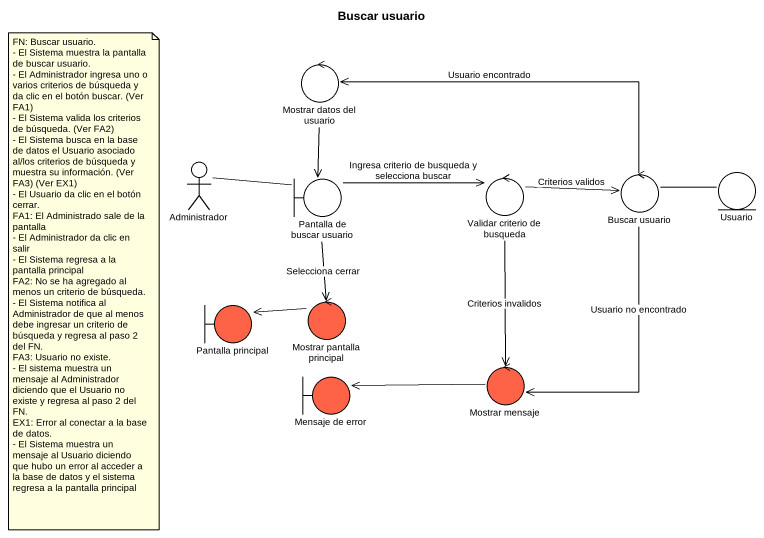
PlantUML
@startuml
title Buscar usuario
control "Mostrar datos del usuario" as Mostrar_datos_del_usuario
actor Administrador
boundary "Pantalla de buscar usuario" as Pantalla_de_buscar_usuario
control "Validar criterio de busqueda" as Validar_criterio_de_busqueda
control "Buscar usuario" as Buscar_usuario
entity Usuario
boundary "Pantalla principal" as Pantalla_principal #FF6347
control "Mostrar pantalla principal" as Mostrar_pantalla_principal #FF6347
boundary "Mensaje de error" as Mensaje_de_error #FF6347
control "Mostrar mensaje" as Mostrar_mensaje #FF6347
Mostrar_datos_del_usuario --> Pantalla_de_buscar_usuario
Administrador -right- Pantalla_de_buscar_usuario
Pantalla_de_buscar_usuario -right-> Validar_criterio_de_busqueda : Ingresa criterio de busqueda y selecciona buscar
Pantalla_de_buscar_usuario --> Mostrar_pantalla_principal : Selecciona cerrar
Validar_criterio_de_busqueda -right-> Buscar_usuario : Criterios validos
Validar_criterio_de_busqueda --> Mostrar_mensaje : Criterios invalidos
Buscar_usuario -left-> Mostrar_datos_del_usuario : Usuario encontrado
Buscar_usuario -right- Usuario
Buscar_usuario --> Mostrar_mensaje : Usuario no encontrado
Mostrar_pantalla_principal -left-> Pantalla_principal
Mostrar_mensaje -left-> Mensaje_de_error
note as N1
  FN: Buscar usuario.
  - El Sistema muestra la pantalla de buscar usuario.
  - El Administrador ingresa uno o varios criterios de búsqueda y da clic en el botón buscar. (Ver FA1)
  - El Sistema valida los criterios de búsqueda. (Ver FA2)
  - El Sistema busca en la base de datos el Usuario asociado al/los criterios de búsqueda y muestra su información. (Ver FA3) (Ver EX1)
  - El Usuario da clic en el botón cerrar.
  FA1: El Administrado sale de la pantalla
  - El Administrador da clic en salir
  - El Sistema regresa a la pantalla principal
  FA2: No se ha agregado al menos un criterio de búsqueda.
  - El Sistema notifica al Administrador de que al menos debe ingresar un criterio de búsqueda y regresa al paso 2 del FN.
  FA3: Usuario no existe.
  - El sistema muestra un mensaje al Administrador diciendo que el Usuario no existe y regresa al paso 2 del FN.
  EX1: Error al conectar a la base de datos.
  - El Sistema muestra un mensaje al Usuario diciendo que hubo un error al acceder a la base de datos y el sistema regresa a la pantalla principal
end note
@enduml
